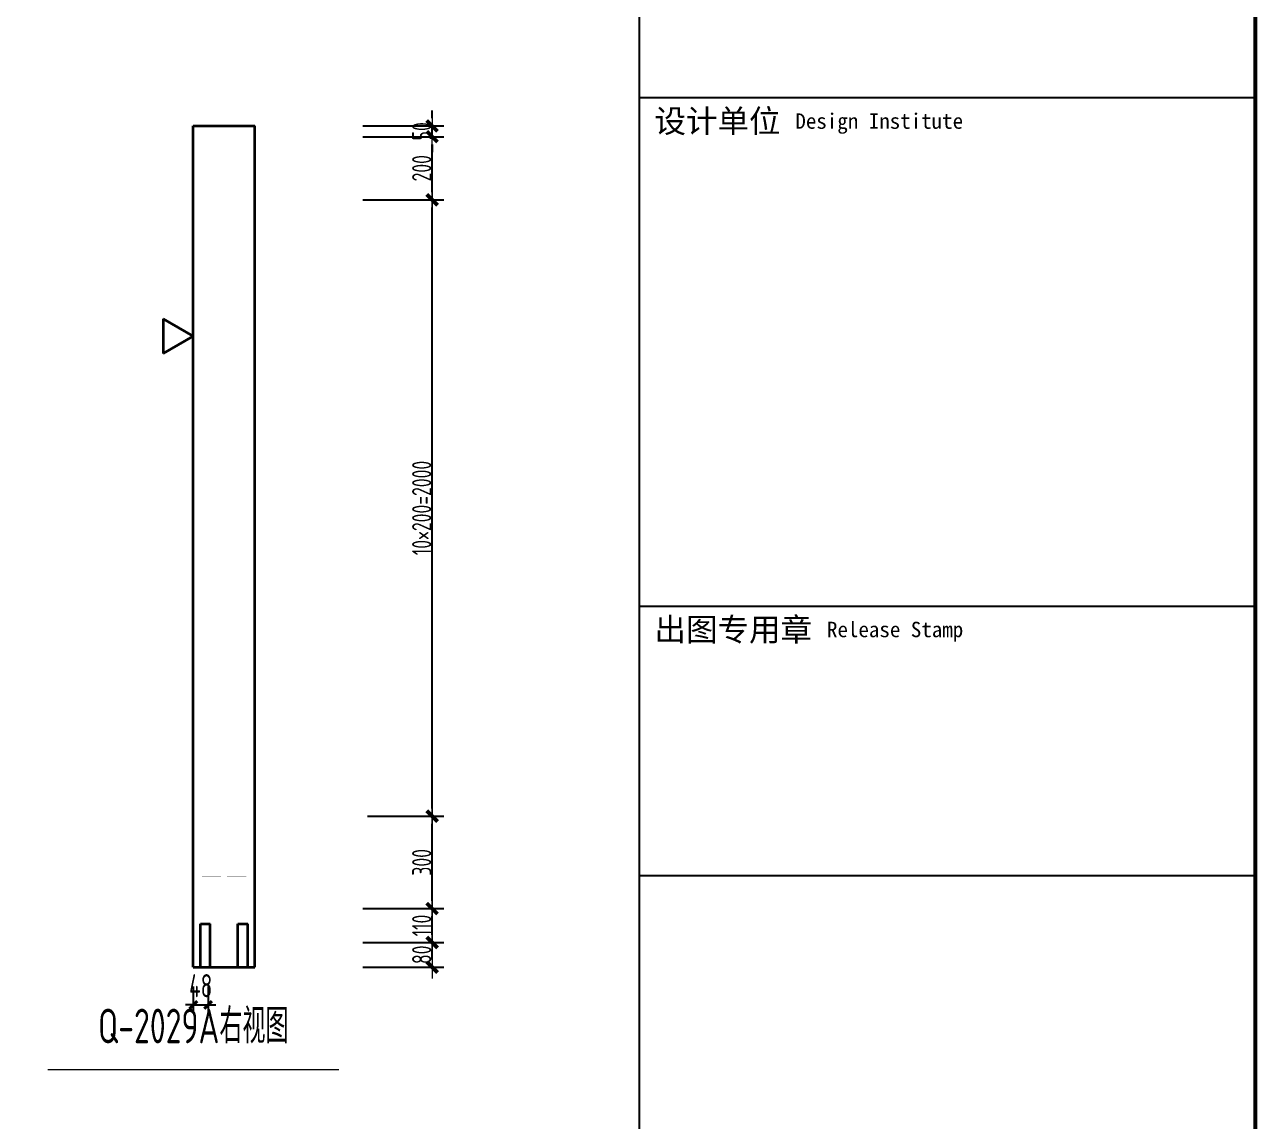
# Model space of a CAD drawing. Extents: x -85320 to 1679916, y -1321939 to 627.
# Drawn here: x 1184765 to 1200765, y -851257 to -837020 of the extents above; entities that cross this region are included whole.
import ezdxf
from ezdxf.enums import TextEntityAlignment as Align

# ---------------------------------------------------------------- set-up
doc = ezdxf.new("R2010")
doc.units = 0
doc.header["$LTSCALE"] = 1000
for name, color, linetype in [('BORDER', 7, 'Continuous'), ('手孔标注', 3, 'Continuous'), ('拉模', 7, 'Continuous'), ('砼墙', 3, 'Continuous')]:
    doc.layers.add(name, color=color, linetype=linetype)
for name, color, linetype, lineweight in [('预制墙图名', 7, 'Continuous', 18), ('预制墙墙身水平筋', 130, 'Continuous', 18), ('预制墙墙身纵向受力筋', 1, 'Continuous', 18), ('预制墙详图标注', 3, 'Continuous', 18), ('预制墙详图轮廓', 3, 'Continuous', 35)]:
    doc.layers.add(name, color=color, linetype=linetype, lineweight=lineweight)
doc.styles.add('TSSD_Dimension', font='tssdeng.shx', dxfattribs={"width": 0.7, "bigfont": 'hztxt.shx'})
doc.styles.add('样式 1', font='yjkeng.shx', dxfattribs={"width": 0.7, "bigfont": 'yjkchn.shx'})
doc.styles.add('样式 2', font='yjkeng.shx', dxfattribs={"width": 0.7, "bigfont": 'yjkchn.shx'})
doc.styles.add('设计院一', font='', dxfattribs={"width": 0.8})
doc.styles.get('设计院一').set_extended_font_data('SimSun')
doc.dimstyles.new('标注', dxfattribs={"dimtxt": 300, "dimasz": 100, "dimexe": 100, "dimexo": 250, "dimgap": 100, "dimtad": 1, "dimdec": 0, "dimlfac": 0.25, "dimzin": 0, "dimdsep": 46, "dimtxsty": 'TSSD_Dimension', "dimblk": 'ARCHTICK', "dimcen": 0, "dimdle": 100, "dimclrt": 7, "dimadec": 0, "dimazin": 0, "dimtfac": 1, "dimtdec": 0, "dimtix": 1, "dimtmove": 2, "dimatfit": 3, "dimfxl": 1, "dimtolj": 1, "dimtzin": 0, "dimarcsym": 0})
doc.dimstyles.new('盈建科结构', dxfattribs={"dimscale": 100, "dimtxt": 2.5, "dimasz": 1, "dimexe": 1.5, "dimexo": 0.625, "dimgap": 0.1, "dimtad": 1, "dimdec": 0, "dimrnd": 1, "dimzin": 0, "dimdsep": 46, "dimtxsty": '样式 1', "dimblk": '_yjkbk', "dimblk1": 'ARCHTICK', "dimblk2": 'ARCHTICK', "dimcen": 0.09, "dimadec": 0, "dimazin": 0, "dimtfac": 1, "dimtdec": 4, "dimtix": 1, "dimtmove": 2, "dimatfit": 3, "dimfxl": 1, "dimtolj": 1, "dimtzin": 0, "dimarcsym": 0})

# ---------------------------------------------------------------- blocks, each defined once
blk = doc.blocks.new('_yjkbk')
blk.add_line((-1, 0), (1.5, 0))
blk.add_lwpolyline([(-0.7, -0.7, 0.5, 0.5, 0), (0.7, 0.7, 0.5, 0.5, 0)], format="xyseb")
blk = doc.blocks.new('*D444')
at = {"layer": 'Defpoints', "color": 0, "transparency": 16777216}
for p in [(1189154, -848934), (1190054, -848934), (1189154, -849254)]:
    blk.add_point(p, dxfattribs=at)
at = {"layer": '预制墙详图标注', "color": 0, "lineweight": -2, "transparency": 16777216}
for p, q in [((1189154, -848934), (1190204, -848934)), ((1190054, -849154), (1190054, -849034)), ((1189154, -849254), (1190204, -849254))]:
    blk.add_line(p, q, dxfattribs=at)
at = {"layer": '预制墙详图标注', "color": 0, "lineweight": -2, "transparency": 16777216, "xscale": 100, "yscale": 100, "zscale": 100}
for p, rotation in [((1190054, -848934), 90), ((1190054, -849254), 270)]:
    blk.add_blockref('_yjkbk', p, dxfattribs=dict(at, rotation=rotation))
at = {"layer": '预制墙详图标注', "color": 0, "transparency": 16777216, "insert": (1190044, -849094), "char_height": 250, "attachment_point": 8, "rotation": 90, "style": '样式 1'}
blk.add_mtext('\\A1;80', dxfattribs=at)
blk = doc.blocks.new('_ArchTick')
at = {"color": 0, "linetype": 'ByBlock', "const_width": 0.4}
blk.add_lwpolyline([(-0.5, -0.5), (0.5, 0.5)], dxfattribs=at)
blk = doc.blocks.new('*D445')
at = {"layer": 'Defpoints', "color": 0, "transparency": 16777216}
for p in [(1189154, -848494), (1190054, -848494), (1189154, -848934)]:
    blk.add_point(p, dxfattribs=at)
at = {"layer": '预制墙详图标注', "color": 0, "lineweight": -2, "transparency": 16777216}
for p, q in [((1189154, -848494), (1190204, -848494)), ((1190054, -848834), (1190054, -848594)), ((1189154, -848934), (1190204, -848934))]:
    blk.add_line(p, q, dxfattribs=at)
at = {"layer": '预制墙详图标注', "color": 0, "lineweight": -2, "transparency": 16777216, "xscale": 100, "yscale": 100, "zscale": 100}
for p, rotation in [((1190054, -848494), 90), ((1190054, -848934), 270)]:
    blk.add_blockref('_yjkbk', p, dxfattribs=dict(at, rotation=rotation))
at = {"layer": '预制墙详图标注', "color": 0, "transparency": 16777216, "insert": (1190044, -848714), "char_height": 250, "attachment_point": 8, "rotation": 90, "style": '样式 1'}
blk.add_mtext('\\A1;110', dxfattribs=at)
blk = doc.blocks.new('*D446')
at = {"layer": 'Defpoints', "color": 0, "transparency": 16777216}
for p in [(1189154, -847294), (1190054, -847294), (1189154, -848494)]:
    blk.add_point(p, dxfattribs=at)
at = {"layer": '预制墙详图标注', "color": 0, "lineweight": -2, "transparency": 16777216}
for p, q in [((1189216, -847294), (1190204, -847294)), ((1190054, -848394), (1190054, -847394)), ((1189216, -848494), (1190204, -848494))]:
    blk.add_line(p, q, dxfattribs=at)
at = {"layer": '预制墙详图标注', "color": 0, "lineweight": -2, "transparency": 16777216, "xscale": 100, "yscale": 100, "zscale": 100}
for p, rotation in [((1190054, -847294), 90), ((1190054, -848494), 270)]:
    blk.add_blockref('_yjkbk', p, dxfattribs=dict(at, rotation=rotation))
at = {"layer": '预制墙详图标注', "color": 0, "transparency": 16777216, "insert": (1190044, -847894), "char_height": 250, "attachment_point": 8, "rotation": 90, "style": '样式 1'}
blk.add_mtext('\\A1;300', dxfattribs=at)
blk = doc.blocks.new('*D2071')
at = {"layer": 'Defpoints', "color": 0, "transparency": 16777216}
for p in [(1186954, -849254), (1187146, -849254), (1187146, -849746)]:
    blk.add_point(p, dxfattribs=at)
at = {"layer": '手孔标注', "color": 0, "lineweight": -2, "transparency": 16777216}
for p, q in [((1186954, -849504), (1186954, -849846)), ((1187146, -849504), (1187146, -849846)), ((1186954, -849746), (1186854, -849746)), ((1186954, -849746), (1187146, -849746)), ((1187146, -849746), (1187246, -849746))]:
    blk.add_line(p, q, dxfattribs=at)
at = {"layer": '手孔标注', "color": 0, "lineweight": -2, "transparency": 16777216, "xscale": 100, "yscale": 100, "zscale": 100}
blk.add_blockref('_ArchTick', (1186954, -849746), dxfattribs=at)
at = {"layer": '手孔标注', "color": 0, "lineweight": -2, "transparency": 16777216, "xscale": 100, "yscale": 100, "zscale": 100, "rotation": 180}
blk.add_blockref('_ArchTick', (1187146, -849746), dxfattribs=at)
at = {"layer": '手孔标注', "color": 7, "lineweight": 0, "transparency": 16777216, "insert": (1187050, -849496), "char_height": 300, "attachment_point": 5, "style": 'TSSD_Dimension'}
blk.add_mtext('\\A1;48', dxfattribs=at)
blk = doc.blocks.new('*D2444')
at = {"layer": 'Defpoints', "color": 0, "transparency": 16777216}
for p in [(1189154, -839294), (1190054, -839294), (1189154, -847294)]:
    blk.add_point(p, dxfattribs=at)
at = {"layer": '预制墙详图标注', "color": 0, "lineweight": -2, "transparency": 16777216}
for p, q in [((1189216, -839294), (1190204, -839294)), ((1190054, -847194), (1190054, -839394)), ((1189216, -847294), (1190204, -847294))]:
    blk.add_line(p, q, dxfattribs=at)
at = {"layer": '预制墙详图标注', "color": 0, "lineweight": -2, "transparency": 16777216, "xscale": 100, "yscale": 100, "zscale": 100}
for p, rotation in [((1190054, -839294), 90), ((1190054, -847294), 270)]:
    blk.add_blockref('_yjkbk', p, dxfattribs=dict(at, rotation=rotation))
at = {"layer": '预制墙详图标注', "color": 0, "transparency": 16777216, "insert": (1190044, -843294), "char_height": 250, "attachment_point": 8, "rotation": 90, "style": '样式 1'}
blk.add_mtext('\\A1;10×200=2000', dxfattribs=at)
blk = doc.blocks.new('*D2445')
at = {"layer": 'Defpoints', "color": 0, "transparency": 16777216}
for p in [(1189154, -838474), (1190054, -838474), (1189154, -839294)]:
    blk.add_point(p, dxfattribs=at)
at = {"layer": '预制墙详图标注', "color": 0, "lineweight": -2, "transparency": 16777216}
for p, q in [((1189154, -838474), (1190204, -838474)), ((1190054, -839194), (1190054, -838574)), ((1189154, -839294), (1190204, -839294))]:
    blk.add_line(p, q, dxfattribs=at)
at = {"layer": '预制墙详图标注', "color": 0, "lineweight": -2, "transparency": 16777216, "xscale": 100, "yscale": 100, "zscale": 100}
for p, rotation in [((1190054, -838474), 90), ((1190054, -839294), 270)]:
    blk.add_blockref('_yjkbk', p, dxfattribs=dict(at, rotation=rotation))
at = {"layer": '预制墙详图标注', "color": 0, "transparency": 16777216, "insert": (1190044, -838884), "char_height": 250, "attachment_point": 8, "rotation": 90, "style": '样式 1'}
blk.add_mtext('\\A1;200', dxfattribs=at)
blk = doc.blocks.new('*D2446')
at = {"layer": 'Defpoints', "color": 0, "transparency": 16777216}
for p in [(1189154, -838334), (1190054, -838334), (1189154, -838474)]:
    blk.add_point(p, dxfattribs=at)
at = {"layer": '预制墙详图标注', "color": 0, "lineweight": -2, "transparency": 16777216}
for p, q in [((1190054, -838234), (1190054, -838134)), ((1189154, -838334), (1190204, -838334)), ((1190054, -838474), (1190054, -838334)), ((1189154, -838474), (1190204, -838474)), ((1190054, -838574), (1190054, -838674))]:
    blk.add_line(p, q, dxfattribs=at)
at = {"layer": '预制墙详图标注', "color": 0, "lineweight": -2, "transparency": 16777216, "xscale": 100, "yscale": 100, "zscale": 100}
for p, rotation in [((1190054, -838334), 270), ((1190054, -838474), 90)]:
    blk.add_blockref('_yjkbk', p, dxfattribs=dict(at, rotation=rotation))
at = {"layer": '预制墙详图标注', "color": 0, "transparency": 16777216, "insert": (1190044, -838404), "char_height": 250, "attachment_point": 8, "rotation": 90, "style": '样式 1'}
blk.add_mtext('\\A1;50', dxfattribs=at)
blk = doc.blocks.new('图框1')
at = {"color": 7}
for p, q in [((1425679, -783089), (1425679, -823089)), ((1433679, -783089), (1433679, -823089)), ((1433679, -823089), (1433679, -783089)), ((1433679, -783089), (1433679, -823089)), ((1433679, -823089), (1433679, -783089)), ((1433679, -794189), (1425679, -794189)), ((1433679, -800789), (1425679, -800789)), ((1433679, -804289), (1425679, -804289))]:
    blk.add_line(p, q, dxfattribs=at)
at = {"layer": 'BORDER', "const_width": 50}
blk.add_lwpolyline([(1377779, -823089), (1377779, -783089), (1433679, -783089), (1433679, -823089)], close=True, dxfattribs=at)
at = {"color": 7, "style": '设计院一'}
for s, height, p in [('设计单位', 300, (1425879, -794489)), ('Design Institute', 200, (1427708, -794489)), ('出图专用章', 300, (1425879, -801089)), ('Release Stamp', 200, (1428118, -801089))]:
    blk.add_text(s, height=height, dxfattribs=at).set_placement(p, align=Align.MIDDLE_LEFT)

msp = doc.modelspace()

# ---------------------------------------------------------------- linework, layer by layer
at = {"layer": '砼墙', "lineweight": 35}
for p, q in [((1187045.678, -849253.638), (1187045.678, -848693.638)), ((1187045.678, -848693.638), (1187173.678, -848693.638)), ((1187045.678, -849253.638), (1187045.678, -848693.638)), ((1187045.678, -848693.638), (1187173.678, -848693.638)), ((1187045.678, -849253.638), (1187045.678, -848693.638)), ((1187045.678, -848693.638), (1187173.678, -848693.638)), ((1187045.678, -849253.638), (1187045.678, -848693.638)), ((1187045.678, -848693.638), (1187173.678, -848693.638)), ((1187173.678, -849253.638), (1187173.678, -848693.638)), ((1187173.678, -849253.638), (1187173.678, -848693.638)), ((1187173.678, -849253.638), (1187173.678, -848693.638)), ((1187173.678, -849253.638), (1187173.678, -848693.638)), ((1187533.678, -849253.638), (1187533.678, -848693.638)), ((1187533.678, -848693.638), (1187661.678, -848693.638)), ((1187533.678, -849253.638), (1187533.678, -848693.638)), ((1187533.678, -848693.638), (1187661.678, -848693.638)), ((1187533.678, -849253.638), (1187533.678, -848693.638)), ((1187533.678, -848693.638), (1187661.678, -848693.638)), ((1187533.678, -849253.638), (1187533.678, -848693.638)), ((1187533.678, -848693.638), (1187661.678, -848693.638)), ((1187533.678, -849253.638), (1187533.678, -848693.638)), ((1187533.678, -848693.638), (1187661.678, -848693.638)), ((1187661.678, -849253.638), (1187661.678, -848693.638)), ((1187661.678, -849253.638), (1187661.678, -848693.638)), ((1187661.678, -849253.638), (1187661.678, -848693.638)), ((1187661.678, -849253.638), (1187661.678, -848693.638)), ((1187661.678, -849253.638), (1187661.678, -848693.638))]:
    msp.add_line(p, q, dxfattribs=at)
at = {"layer": '预制墙图名', "lineweight": 18}
msp.add_line((1185065.599, -850582.639), (1188841.756, -850582.639), dxfattribs=at)
at = {"layer": '预制墙墙身水平筋', "lineweight": 18, "const_width": 0.18}
for points in [[(1187315.394, -838493.638), (1187065.678, -838493.638), (1187065.678, -838453.638), (1187315.394, -838453.638), (1187315.394, -838493.638), (1187065.678, -838493.638), (1187065.678, -838453.638), (1187315.394, -838453.638)], [(1187391.961, -838453.638), (1187641.678, -838453.638), (1187641.678, -838493.638), (1187391.961, -838493.638), (1187391.961, -838453.638), (1187641.678, -838453.638), (1187641.678, -838493.638), (1187391.961, -838493.638)], [(1187315.394, -839313.638), (1187065.678, -839313.638), (1187065.678, -839273.638), (1187315.394, -839273.638), (1187315.394, -839313.638), (1187065.678, -839313.638), (1187065.678, -839273.638), (1187315.394, -839273.638)], [(1187391.961, -839273.638), (1187641.678, -839273.638), (1187641.678, -839313.638), (1187391.961, -839313.638), (1187391.961, -839273.638), (1187641.678, -839273.638), (1187641.678, -839313.638), (1187391.961, -839313.638)], [(1187315.394, -840113.638), (1187065.678, -840113.638), (1187065.678, -840073.638), (1187315.394, -840073.638), (1187315.394, -840113.638), (1187065.678, -840113.638), (1187065.678, -840073.638), (1187315.394, -840073.638)], [(1187391.961, -840073.638), (1187641.678, -840073.638), (1187641.678, -840113.638), (1187391.961, -840113.638), (1187391.961, -840073.638), (1187641.678, -840073.638), (1187641.678, -840113.638), (1187391.961, -840113.638)], [(1187315.394, -840913.638), (1187065.678, -840913.638), (1187065.678, -840873.638), (1187315.394, -840873.638), (1187315.394, -840913.638), (1187065.678, -840913.638), (1187065.678, -840873.638), (1187315.394, -840873.638)], [(1187391.961, -840873.638), (1187641.678, -840873.638), (1187641.678, -840913.638), (1187391.961, -840913.638), (1187391.961, -840873.638), (1187641.678, -840873.638), (1187641.678, -840913.638), (1187391.961, -840913.638)], [(1187315.394, -841713.638), (1187065.678, -841713.638), (1187065.678, -841673.638), (1187315.394, -841673.638), (1187315.394, -841713.638), (1187065.678, -841713.638), (1187065.678, -841673.638), (1187315.394, -841673.638)], [(1187391.961, -841673.638), (1187641.678, -841673.638), (1187641.678, -841713.638), (1187391.961, -841713.638), (1187391.961, -841673.638), (1187641.678, -841673.638), (1187641.678, -841713.638), (1187391.961, -841713.638)], [(1187315.394, -842513.638), (1187065.678, -842513.638), (1187065.678, -842473.638), (1187315.394, -842473.638), (1187315.394, -842513.638), (1187065.678, -842513.638), (1187065.678, -842473.638), (1187315.394, -842473.638)], [(1187391.961, -842473.638), (1187641.678, -842473.638), (1187641.678, -842513.638), (1187391.961, -842513.638), (1187391.961, -842473.638), (1187641.678, -842473.638), (1187641.678, -842513.638), (1187391.961, -842513.638)], [(1187315.394, -843313.638), (1187065.678, -843313.638), (1187065.678, -843273.638), (1187315.394, -843273.638), (1187315.394, -843313.638), (1187065.678, -843313.638), (1187065.678, -843273.638), (1187315.394, -843273.638)], [(1187391.961, -843273.638), (1187641.678, -843273.638), (1187641.678, -843313.638), (1187391.961, -843313.638), (1187391.961, -843273.638), (1187641.678, -843273.638), (1187641.678, -843313.638), (1187391.961, -843313.638)], [(1187315.394, -844113.638), (1187065.678, -844113.638), (1187065.678, -844073.638), (1187315.394, -844073.638), (1187315.394, -844113.638), (1187065.678, -844113.638), (1187065.678, -844073.638), (1187315.394, -844073.638)], [(1187391.961, -844073.638), (1187641.678, -844073.638), (1187641.678, -844113.638), (1187391.961, -844113.638), (1187391.961, -844073.638), (1187641.678, -844073.638), (1187641.678, -844113.638), (1187391.961, -844113.638)], [(1187315.394, -844913.638), (1187065.678, -844913.638), (1187065.678, -844873.638), (1187315.394, -844873.638), (1187315.394, -844913.638), (1187065.678, -844913.638), (1187065.678, -844873.638), (1187315.394, -844873.638)], [(1187391.961, -844873.638), (1187641.678, -844873.638), (1187641.678, -844913.638), (1187391.961, -844913.638), (1187391.961, -844873.638), (1187641.678, -844873.638), (1187641.678, -844913.638), (1187391.961, -844913.638)], [(1187315.394, -845713.638), (1187065.678, -845713.638), (1187065.678, -845673.638), (1187315.394, -845673.638), (1187315.394, -845713.638), (1187065.678, -845713.638), (1187065.678, -845673.638), (1187315.394, -845673.638)], [(1187391.961, -845673.638), (1187641.678, -845673.638), (1187641.678, -845713.638), (1187391.961, -845713.638), (1187391.961, -845673.638), (1187641.678, -845673.638), (1187641.678, -845713.638), (1187391.961, -845713.638)], [(1187315.394, -846513.638), (1187065.678, -846513.638), (1187065.678, -846473.638), (1187315.394, -846473.638), (1187315.394, -846513.638), (1187065.678, -846513.638), (1187065.678, -846473.638), (1187315.394, -846473.638)], [(1187391.961, -846473.638), (1187641.678, -846473.638), (1187641.678, -846513.638), (1187391.961, -846513.638), (1187391.961, -846473.638), (1187641.678, -846473.638), (1187641.678, -846513.638), (1187391.961, -846513.638)], [(1187315.394, -847313.638), (1187065.678, -847313.638), (1187065.678, -847273.638), (1187315.394, -847273.638), (1187315.394, -847313.638), (1187065.678, -847313.638), (1187065.678, -847273.638), (1187315.394, -847273.638)], [(1187391.961, -847273.638), (1187641.678, -847273.638), (1187641.678, -847313.638), (1187391.961, -847313.638), (1187391.961, -847273.638), (1187641.678, -847273.638), (1187641.678, -847313.638), (1187391.961, -847313.638)], [(1187315.394, -847713.638), (1187065.678, -847713.638), (1187065.678, -847673.638), (1187315.394, -847673.638), (1187315.394, -847713.638), (1187065.678, -847713.638), (1187065.678, -847673.638), (1187315.394, -847673.638)], [(1187391.961, -847673.638), (1187641.678, -847673.638), (1187641.678, -847713.638), (1187391.961, -847713.638), (1187391.961, -847673.638), (1187641.678, -847673.638), (1187641.678, -847713.638), (1187391.961, -847713.638)], [(1187315.394, -848113.638), (1187065.678, -848113.638), (1187065.678, -848073.638), (1187315.394, -848073.638), (1187315.394, -848113.638), (1187065.678, -848113.638), (1187065.678, -848073.638), (1187315.394, -848073.638)], [(1187391.961, -848073.638), (1187641.678, -848073.638), (1187641.678, -848113.638), (1187391.961, -848113.638), (1187391.961, -848073.638), (1187641.678, -848073.638), (1187641.678, -848113.638), (1187391.961, -848113.638)], [(1187315.394, -848513.638), (1187065.678, -848513.638), (1187065.678, -848473.638), (1187315.394, -848473.638), (1187315.394, -848513.638), (1187065.678, -848513.638), (1187065.678, -848473.638), (1187315.394, -848473.638)], [(1187391.961, -848473.638), (1187641.678, -848473.638), (1187641.678, -848513.638), (1187391.961, -848513.638), (1187391.961, -848473.638), (1187641.678, -848473.638), (1187641.678, -848513.638), (1187391.961, -848513.638)], [(1187279.394, -848953.638), (1187029.678, -848953.638), (1187029.678, -848913.638), (1187279.394, -848913.638), (1187279.394, -848953.638), (1187029.678, -848953.638), (1187029.678, -848913.638), (1187279.394, -848913.638)], [(1187427.961, -848913.638), (1187677.678, -848913.638), (1187677.678, -848953.638), (1187427.961, -848953.638), (1187427.961, -848913.638), (1187677.678, -848913.638), (1187677.678, -848953.638), (1187427.961, -848953.638)]]:
    msp.add_lwpolyline(points, close=True, dxfattribs=at)
at = {"layer": '预制墙墙身纵向受力筋', "lineweight": 18, "const_width": 0.18}
for points in [[(1187077.678, -848769.638), (1187077.678, -837269.638), (1187141.678, -837269.638), (1187141.678, -848769.638)], [(1187565.678, -848769.638), (1187565.678, -837269.638), (1187629.678, -837269.638), (1187629.678, -848769.638)]]:
    msp.add_lwpolyline(points, close=True, dxfattribs=at)
at = {"layer": '预制墙详图标注', "lineweight": 35}
for p, q in [((1186953.678, -841063.638), (1186563.966, -840838.638)), ((1186563.966, -840838.638), (1186563.966, -841288.638)), ((1186953.678, -841063.638), (1186563.966, -841288.638))]:
    msp.add_line(p, q, dxfattribs=at)
at = {"layer": '预制墙详图轮廓', "lineweight": 35}
for p, q in [((1186953.678, -838333.638), (1187753.678, -838333.638)), ((1186953.678, -849253.638), (1186953.678, -838333.638)), ((1187753.678, -849253.638), (1187753.678, -838333.638)), ((1186953.678, -849253.638), (1187753.678, -849253.638))]:
    msp.add_line(p, q, dxfattribs=at)

# ---------------------------------------------------------------- block references
at = {"layer": '拉模', "color": 3}
msp.add_blockref('图框1', (-232939.171, -43782.267), dxfattribs=at)

# ---------------------------------------------------------------- texts
at = {"layer": '预制墙图名', "linetype": 'Continuous', "style": '样式 2', "width": 0.7}
msp.add_text('Q-2029A右视图', height=450, dxfattribs=at).set_placement((1186953.678, -850378.638), align=Align.BOTTOM_CENTER)

# ---------------------------------------------------------------- dimensions: what is measured, and where the dimension line sits
at = {"layer": '手孔标注', "color": 3, "lineweight": 0}
dim = msp.add_linear_dim(base=(1187145.678, -849746.053), p1=(1186953.678, -849253.638), p2=(1187145.678, -849253.638), dimstyle='标注', dxfattribs=at)
dim.commit()
dim.dimension.update_dxf_attribs({"geometry": '*D2071', "text_midpoint": (1187049.678, -849496.053)})
at = {"layer": '预制墙详图标注'}
for p1, p2, text, override, picture, middle in [((1189153.678, -838473.638), (1189153.678, -838333.638), '50', {"dimscale": 100, "dimtxt": 2.5, "dimasz": 1, "dimexe": 1.5, "dimexo": 0, "dimgap": 0.1, "dimtad": 1, "dimlfac": 0.25, "dimrnd": 5, "dimdle": 0, "dimfxlon": 0}, '*D2446', (1189918.678, -838403.638)), ((1189153.678, -839293.638), (1189153.678, -838473.638), '200', {"dimscale": 100, "dimtxt": 2.5, "dimasz": 1, "dimexe": 1.5, "dimexo": 0, "dimgap": 0.1, "dimtad": 1, "dimlfac": 0.25, "dimrnd": 5, "dimdle": 0, "dimfxlon": 0}, '*D2445', (1189918.678, -838883.638)), ((1189153.678, -847293.638), (1189153.678, -839293.638), '10×200=2000', {"dimscale": 100, "dimtxt": 2.5, "dimasz": 1, "dimexe": 1.5, "dimexo": 0.625, "dimgap": 0.1, "dimtad": 1, "dimlfac": 0.25, "dimrnd": 5, "dimdle": 0, "dimtix": 1, "dimfxlon": 0}, '*D2444', (1189918.678, -843293.638)), ((1189153.678, -848493.638), (1189153.678, -847293.638), '300', {"dimscale": 100, "dimtxt": 2.5, "dimasz": 1, "dimexe": 1.5, "dimexo": 0.625, "dimgap": 0.1, "dimtad": 1, "dimlfac": 0.25, "dimrnd": 5, "dimdle": 0, "dimtix": 1, "dimfxlon": 0}, '*D446', (1189918.678, -847893.638))]:
    dim = msp.add_aligned_dim(p1=p1, p2=p2, distance=-900, text=text, dimstyle='盈建科结构', override=override, dxfattribs=at)
    dim.commit()
    dim.dimension.update_dxf_attribs({"geometry": picture, "text_midpoint": middle})
for p1, p2, picture, middle in [((1189153.678, -848933.638), (1189153.678, -848493.638), '*D445', (1189918.678, -848713.638)), ((1189153.678, -849253.638), (1189153.678, -848933.638), '*D444', (1189918.678, -849093.638))]:
    dim = msp.add_aligned_dim(p1=p1, p2=p2, distance=-900, dimstyle='盈建科结构', override={"dimscale": 100, "dimtxt": 2.5, "dimasz": 1, "dimexe": 1.5, "dimexo": 0, "dimgap": 0.1, "dimtad": 1, "dimlfac": 0.25, "dimrnd": 5, "dimdle": 0, "dimfxlon": 0}, dxfattribs=at)
    dim.commit()
    dim.dimension.update_dxf_attribs({"geometry": picture, "text_midpoint": middle})

doc.saveas('drawing.dxf')
